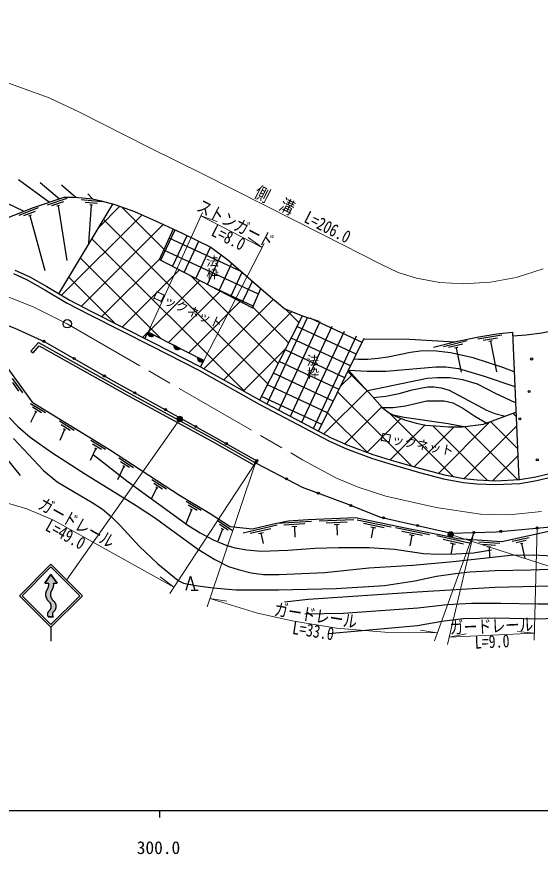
# Model space of a CAD drawing. Units: millimetres at full size, sheet at 1:1000; details may follow other scales. Extents: x 40000 to 680000, y 20000 to 380000.
# Drawn here: x 347526 to 422576, y 198715 to 318754 of the extents above; entities that cross this region are included whole.
import ezdxf
from ezdxf.enums import TextEntityAlignment as Align

# ---------------------------------------------------------------- set-up
doc = ezdxf.new("R2010")
doc.units = ezdxf.units.MM
doc.header["$LTSCALE"] = 1000
doc.linetypes.add('CHAIN', pattern=[18.5, 12, -1.5, 3.5, -1.5])
for name, color, linetype, lineweight in [('M-BGD', 7, 'Continuous', 25), ('M-BMK', 2, 'CHAIN', 13), ('M-BMK-SRVR', 3, 'Continuous', 25), ('M-STR-HTXT', 7, 'Continuous', 13), ('M-STR-STRC', 7, 'Continuous', 25), ('M-TTL-BAND', 7, 'Continuous', 25)]:
    doc.layers.add(name, color=color, linetype=linetype, lineweight=lineweight)
doc.styles.add('@ＭＳ ゴシック', font='')
doc.styles.add('ＭＳ ゴシック', font='')
doc.styles.get('@ＭＳ ゴシック').set_extended_font_data('@MS Gothic')
doc.styles.get('ＭＳ ゴシック').set_extended_font_data('MS Gothic')

msp = doc.modelspace()

# ---------------------------------------------------------------- hatches: boundary and pattern name
at = {"layer": 'M-BGD'}
for points in [[(367239, 273113, -0.82183), (366354, 273559)], [(351266, 272294, -1), (351539, 272169, -1)], [(370934, 271227, -0.82183), (370052, 271678)], [(355617, 269834, -1), (355878, 269685, -1)], [(374358, 269476, -0.82183), (373476, 269927)], [(359955, 267347, -1), (360215, 267198, -1)], [(364327, 264922, -1), (364590, 264777, -1)], [(368710, 262516, -1), (368973, 262371, -1)], [(373081, 260088, -1), (373343, 259942, -1)], [(377447, 257651, -1), (377708, 257504, -1)], [(381641, 254909, -1), (381903, 254762, -1)], [(381806, 255202, -1), (382067, 255054, -1)], [(386066, 252581, -1), (386332, 252442, -1)], [(390612, 250521, -0.41421), (390805, 250608, -0.41421), (390893, 250415, -1)], [(395287, 248748, -1), (395567, 248639, -1)], [(399957, 246971, -1), (400250, 246905, -1)], [(404834, 245866, -1), (405126, 245800, -1)], [(412915, 244831, -1), (413214, 244841, -1)], [(416766, 244997, -1), (417066, 245006, -1)], [(421987, 245475, -1), (422286, 245484, -1)], [(409707, 244725, -1), (410006, 244735, -1)]]:
    msp.add_hatch(color=256, dxfattribs=at).paths.add_polyline_path(points)
at = {"layer": 'M-STR-HTXT'}
for points in [[(370572, 260881, -1), (371247, 261311, -0.41421), (371124, 260758, -0.41421)], [(409394, 244335, -1), (410069, 244765, -0.41421), (409946, 244213, -0.41421)]]:
    msp.add_hatch(color=256, dxfattribs=at).paths.add_polyline_path(points)
at = {"layer": 'M-STR-STRC'}
msp.add_hatch(color=256, dxfattribs=at).paths.add_polyline_path([(352403, 235925), (352403, 235976), (352405, 236028), (352409, 236079), (352415, 236130), (352423, 236180), (352433, 236231), (352445, 236280), (352459, 236330), (352474, 236379), (352492, 236427), (352512, 236474), (352533, 236521), (352556, 236566), (352581, 236611), (352608, 236655), (352619, 236671), (352644, 236711), (352669, 236751), (352691, 236792), (352712, 236834), (352731, 236877), (352749, 236920), (352765, 236964), (352779, 237009), (352791, 237054), (352802, 237100), (352811, 237146), (352818, 237192), (352823, 237239), (352826, 237286), (352827, 237332), (352827, 237379), (352825, 237426), (352821, 237473), (352815, 237519), (352807, 237566), (352806, 237571), (353306, 237571), (352431, 238821), (351556, 237571), (352056, 237571), (352064, 237525), (352070, 237478), (352074, 237432), (352077, 237385), (352077, 237338), (352076, 237291), (352073, 237244), (352068, 237198), (352061, 237151), (352053, 237105), (352043, 237059), (352030, 237014), (352016, 236969), (352001, 236925), (351983, 236882), (351964, 236839), (351944, 236797), (351921, 236755), (351897, 236715), (351872, 236676), (351869, 236671), (351841, 236628), (351816, 236584), (351792, 236538), (351770, 236492), (351749, 236445), (351731, 236397), (351715, 236349), (351700, 236299), (351687, 236250), (351677, 236200), (351668, 236149), (351661, 236098), (351657, 236047), (351654, 235996), (351653, 235945), (351655, 235893), (351658, 235842), (351663, 235791), (351671, 235741), (351680, 235690), (351691, 235640), (351704, 235591), (351720, 235542), (351737, 235493), (351756, 235446), (351777, 235399), (351799, 235353), (351824, 235308), (351850, 235264), (351878, 235221), (351907, 235179), (351939, 235138), (351971, 235099), (352006, 235061), (352041, 235024), (352056, 235010), (352086, 234986), (352114, 234961), (352142, 234935), (352168, 234908), (352194, 234880), (352218, 234852), (352241, 234822), (352263, 234791), (352284, 234759), (352303, 234727), (352321, 234694), (352338, 234660), (352354, 234626), (352368, 234591), (352381, 234555), (352392, 234519), (352402, 234483), (352411, 234446), (352418, 234409), (352423, 234371), (352427, 234334), (352430, 234296), (352431, 234258), (352431, 234221), (352429, 234183), (352426, 234145), (352421, 234108), (352415, 234070), (352407, 234033), (352398, 233997), (352387, 233961), (352375, 233925), (352362, 233889), (352347, 233855), (352331, 233820), (352314, 233787), (352295, 233754), (352275, 233722), (352254, 233691), (352231, 233660), (352208, 233631), (352183, 233602), (352157, 233575), (352130, 233548), (352102, 233523), (352073, 233499), (352056, 233485), (352042, 233464), (352028, 233443), (352015, 233421), (352003, 233398), (351992, 233375), (351982, 233352), (351972, 233328), (351964, 233304), (351957, 233280), (351950, 233255), (351945, 233230), (351940, 233205), (351937, 233180), (351934, 233154), (351933, 233129), (351932, 233103), (351933, 233078), (351935, 233052), (351937, 233027), (351941, 233002), (351945, 232977), (351951, 232952), (351957, 232927), (351964, 232903), (351973, 232879), (351982, 232855), (351992, 232832), (352003, 232809), (352016, 232786), (352028, 232764), (352042, 232743), (352056, 232723), (352806, 232723), (352785, 232752), (352760, 232794), (352738, 232837), (352719, 232882), (352704, 232928), (352693, 232975), (352685, 233023), (352682, 233072), (352682, 233120), (352686, 233169), (352694, 233217), (352705, 233264), (352720, 233310), (352739, 233355), (352761, 233398), (352786, 233439), (352806, 233467), (352836, 233491), (352865, 233517), (352893, 233544), (352920, 233571), (352945, 233600), (352970, 233630), (352993, 233661), (353015, 233692), (353036, 233725), (353055, 233758), (353074, 233792), (353091, 233826), (353106, 233862), (353120, 233898), (353133, 233934), (353144, 233971), (353154, 234008), (353162, 234046), (353169, 234084), (353174, 234122), (353178, 234160), (353180, 234199), (353181, 234237), (353180, 234276), (353178, 234314), (353174, 234353), (353169, 234391), (353163, 234429), (353154, 234466), (353145, 234504), (353133, 234540), (353121, 234577), (353107, 234613), (353092, 234648), (353075, 234683), (353057, 234717), (353037, 234750), (353016, 234783), (352994, 234814), (352971, 234845), (352947, 234875), (352921, 234904), (352895, 234931), (352867, 234958), (352838, 234984), (352808, 235008), (352805, 235011), (352769, 235047), (352734, 235084), (352701, 235123), (352669, 235163), (352639, 235205), (352610, 235247), (352583, 235291), (352558, 235336), (352535, 235381), (352513, 235428), (352494, 235475), (352476, 235523), (352460, 235572), (352446, 235621), (352434, 235671), (352424, 235721), (352416, 235772), (352410, 235823), (352406, 235874)])

# ---------------------------------------------------------------- linework, layer by layer
at = {"layer": 'M-BGD'}
for p, q in [((347795, 295435), (352242, 292188)), ((350870, 294993), (353639, 292655)), ((353926, 294675), (355977, 292872)), ((357704, 293388), (358409, 292642)), ((346072, 292086), (348526, 290869)), ((354709, 292697), (351864, 291745)), ((354235, 292222), (352528, 291651)), ((353676, 291718), (353278, 291585)), ((353578, 279061), (361282, 291914)), ((359744, 292220), (356757, 292498)), ((359119, 291977), (357327, 292144)), ((358195, 291762), (357825, 286308)), ((358404, 291742), (357986, 291781)), ((350599, 291353), (347803, 290265)), ((350148, 290856), (348471, 290203)), ((353477, 291652), (354715, 283803)), ((359274, 288563), (362292, 291581)), ((368662, 285412), (362604, 291470)), ((349614, 290326), (349223, 290174)), ((349418, 290250), (351561, 282366)), ((353962, 278831), (365484, 290354)), ((383538, 266117), (359955, 289700)), ((356816, 277266), (368539, 288990)), ((368000, 283950), (369987, 288334)), ((368205, 283843), (370245, 288217)), ((380167, 265068), (358299, 286936)), ((379795, 282180), (369395, 287029)), ((369870, 282977), (371941, 287417)), ((371535, 282110), (373619, 286579)), ((373199, 281243), (375297, 285741)), ((382163, 279007), (368621, 285321)), ((374864, 280377), (376841, 284617)), ((368182, 272633), (356643, 284173)), ((359741, 275772), (368067, 284098)), ((376529, 279510), (378356, 283428)), ((362680, 274291), (370853, 282465)), ((378194, 278643), (379829, 282150)), ((361520, 274876), (354986, 281410)), ((366363, 273555), (373760, 280952)), ((385019, 269055), (372430, 281644)), ((381420, 277284), (375515, 280038)), ((379858, 277777), (381302, 280873)), ((369293, 272066), (376666, 279439)), ((372217, 270571), (379572, 277926)), ((374382, 268316), (384333, 278267)), ((377212, 266727), (386975, 276489)), ((386500, 271993), (381356, 277137)), ((387981, 274932), (386065, 276848)), ((382382, 263824), (388470, 275901)), ((383434, 263263), (389216, 275661)), ((385094, 262386), (391009, 275070)), ((397037, 272071), (389614, 275532)), ((386754, 261509), (392757, 274382)), ((396209, 270388), (387693, 274359)), ((388414, 260633), (394505, 273693)), ((365618, 272811), (366341, 273534)), ((366354, 273559), (365904, 272666)), ((367239, 273113), (366354, 273559)), ((395382, 268705), (386848, 272684)), ((390075, 259756), (396253, 273005)), ((390795, 259375), (397345, 272698)), ((417085, 273119), (413632, 272547)), ((416444, 272708), (414372, 272365)), ((418604, 273563), (419493, 252406)), ((370934, 271227), (370052, 271678)), ((412078, 272307), (408683, 271459)), ((411472, 271846), (409435, 271337)), ((410764, 271360), (410288, 271241)), ((410526, 271301), (411218, 267797)), ((415699, 272281), (415215, 272201)), ((415457, 272241), (416284, 267872)), ((349568, 270829), (349868, 270564)), ((380043, 265138), (386095, 271190)), ((394555, 267022), (386004, 271009)), ((374358, 269476), (373476, 269927)), ((374358, 269476), (373868, 268604)), ((393727, 265339), (385160, 269334)), ((397583, 265330), (394995, 267918)), ((348375, 264872), (346902, 266892)), ((392900, 263656), (384315, 267659)), ((393945, 265782), (395646, 267483)), ((347838, 265099), (346954, 266311)), ((392072, 261973), (383471, 265984)), ((391245, 260290), (382627, 264309)), ((391556, 258974), (397740, 265158)), ((404162, 254331), (393538, 264955)), ((351645, 261990), (349514, 263296)), ((350266, 262132), (349516, 260603)), ((351062, 261996), (349784, 262779)), ((350415, 262040), (350117, 262223)), ((397748, 256326), (392082, 261992)), ((394552, 257550), (399846, 262844)), ((410068, 252845), (400934, 261978)), ((419112, 261479), (418658, 261932)), ((355765, 259466), (353633, 260772)), ((397748, 256326), (402620, 261198)), ((407980, 253300), (415371, 260692)), ((419305, 256866), (415450, 260721)), ((354385, 259607), (353688, 258011)), ((355182, 259471), (353903, 260255)), ((354535, 259516), (354236, 259699)), ((401069, 255228), (406082, 260242)), ((404496, 254236), (410255, 259995)), ((415032, 252300), (407195, 260137)), ((411649, 252550), (419171, 260072)), ((419352, 252399), (411724, 260027)), ((360262, 256709), (358131, 258016)), ((359679, 256715), (358400, 257499)), ((359032, 256759), (358734, 256942)), ((358883, 256851), (358050, 255134)), ((415785, 252267), (419349, 255830)), ((364263, 254118), (362168, 255483)), ((363680, 254140), (362423, 254958)), ((381931, 255118), (381576, 254486)), ((362888, 254298), (361948, 252362)), ((363034, 254202), (362741, 254393)), ((369002, 251031), (366907, 252395)), ((367627, 251210), (366797, 249677)), ((368419, 251052), (367162, 251871)), ((367774, 251115), (367480, 251306)), ((373973, 247976), (371825, 249255)), ((373390, 247974), (372102, 248741)), ((372592, 248100), (371771, 246055)), ((372743, 248010), (372442, 248189)), ((378420, 245127), (376330, 246498)), ((389791, 246408), (384799, 246121)), ((395870, 246656), (390875, 246446)), ((394884, 246314), (391886, 246188)), ((401215, 245614), (396316, 246613)), ((400176, 245520), (397236, 246119)), ((377046, 245311), (376359, 243581)), ((377838, 245150), (376583, 245973)), ((377192, 245215), (376900, 245407)), ((384840, 245861), (379965, 244748)), ((383932, 245346), (381007, 244678)), ((388810, 246051), (385815, 245879)), ((387679, 245685), (386980, 245645)), ((387329, 245665), (387415, 244168)), ((393747, 245966), (393048, 245937)), ((393398, 245951), (393461, 244453)), ((398989, 245456), (398303, 245596)), ((398646, 245526), (398346, 244056)), ((406721, 244508), (401817, 245485)), ((405681, 244409), (402739, 244996)), ((382877, 244798), (382195, 244642)), ((382536, 244720), (382870, 243258)), ((404495, 244340), (403809, 244477)), ((404152, 244408), (403859, 242937)), ((412635, 243254), (407753, 244335)), ((411594, 243178), (408665, 243826)), ((420992, 244090), (418551, 243550)), ((420569, 243690), (419104, 243365)), ((410406, 243133), (409723, 243284)), ((410064, 243209), (409740, 241744)), ((416775, 243245), (413783, 243462)), ((416155, 242989), (414360, 243119)), ((415445, 242740), (415026, 242770)), ((415236, 242755), (415289, 241263)), ((420072, 243272), (419731, 243197)), ((419901, 243235), (420368, 241127)), ((372538, 236558), (373538, 236558))]:
    msp.add_line(p, q, dxfattribs=at)
for points in [[(418627, 273016), (420561, 273147), (422805, 273439), (425498, 274014), (427478, 274621), (428908, 275298), (430032, 276067), (431321, 277322), (438572, 285498), (445345, 293744), (449196, 298143), (453866, 303121), (456796, 305860), (459926, 308643), (463512, 311263), (467879, 314120), (471650, 315882), (474417, 316898), (478121, 317909), (482265, 318754)], [(339058, 286448), (342585, 288354), (346294, 290000), (349908, 291406), (354341, 292890), (355548, 292895), (356967, 292820), (358409, 292642), (359617, 292364), (361583, 291832), (364429, 290822), (367923, 289269), (371258, 287758), (375359, 285711), (377801, 283909), (383278, 279159), (385967, 276886), (388470, 275901), (390842, 275136)], [(368000, 283950), (381307, 277022), (382514, 279822)], [(347257, 282440), (349288, 281525), (351826, 280109), (355036, 278188), (358149, 276575), (367057, 272085), (373885, 268595), (382562, 263723), (392614, 258415), (395006, 257347), (398574, 256018), (401670, 255038), (405389, 253983), (408826, 253077), (411631, 252552), (413530, 252366), (416216, 252248), (419582, 252410), (421956, 252817), (423913, 253271)], [(347044, 281933), (349041, 281034), (351551, 279633), (354768, 277708), (357899, 276085), (366808, 271595), (373626, 268110), (382299, 263240), (392373, 257920), (394798, 256838), (398395, 255498), (401512, 254511), (405244, 253453), (408705, 252540), (411554, 252007), (413491, 251817), (416217, 251697), (419642, 251863), (422064, 252278), (424058, 252740)], [(339199, 276473), (341401, 276252), (342789, 275833), (347250, 274125), (351570, 272155), (360980, 266759), (369377, 262150), (376590, 258135), (381931, 255118)], [(339468, 276446), (342190, 273479), (344594, 270565), (349740, 263509), (360812, 256724), (370855, 250182), (375251, 247564), (378122, 245681), (381329, 245368), (384134, 246008), (386427, 246515), (389295, 246680), (396092, 246965), (403189, 245518), (409271, 244306), (410730, 243983), (417052, 243526), (424836, 245248), (427185, 244898), (430550, 244684), (439888, 247461)], [(366354, 273559), (367510, 272977), (374358, 269476)], [(397294, 272595), (403836, 272521), (410308, 272174)], [(407284, 271418), (410466, 272213), (413763, 272872), (416367, 273304), (418604, 273563)], [(332149, 271645), (334445, 269008), (336675, 266241), (338750, 263831), (342633, 259622), (348009, 252998)], [(349568, 270829), (350663, 272070), (363757, 264768), (375696, 258249), (381772, 254835)], [(349868, 270564), (350750, 271564), (363564, 264418), (375502, 257899), (381576, 254486)], [(418844, 267846), (417198, 268458), (412949, 269888), (409716, 270604), (407701, 270834), (406413, 270846), (405344, 270824), (403986, 270639), (400746, 269962), (399325, 269756), (397861, 269625), (396515, 269625), (395869, 269696)], [(395089, 268110), (397770, 267950), (400503, 267950), (407616, 268596), (409050, 268596), (410844, 268354), (414409, 267289), (418933, 265741)], [(395089, 268110), (396807, 266175), (398468, 264365), (399930, 262752), (400931, 261980), (401837, 261527), (403098, 260997), (404769, 260520), (406154, 260226), (408229, 260049), (409401, 259995), (411447, 259995), (414453, 260345), (419086, 262094)], [(419030, 263421), (416139, 264757), (413565, 266080), (411471, 266731), (409610, 267010), (407831, 267010), (406358, 266913), (397638, 265109)], [(398647, 264168), (400416, 264353), (402357, 264773), (404219, 265295), (405638, 265567), (406509, 265716), (407388, 265716), (408395, 265587), (409495, 265216), (412280, 263771), (414862, 262369), (416060, 261875), (417540, 261510)], [(399930, 262752), (401486, 262752), (403241, 262979), (406293, 263685), (408793, 263685), (410067, 263428), (411454, 262657), (413219, 261516), (414901, 260514)], [(401479, 261706), (403080, 261376), (409384, 260451), (411640, 260017)], [(346433, 261329), (347666, 260011), (349459, 258478), (352541, 256278), (357378, 253177), (364666, 248702), (367398, 246871), (369575, 245314), (373594, 242418), (375939, 240975), (377884, 239974), (379252, 239515), (381136, 239041), (382878, 238828), (385154, 238828), (391675, 239122), (398005, 239789), (404317, 240148), (410070, 240687), (418330, 241568), (421602, 241625), (425327, 241417)], [(347073, 258296), (351370, 253705), (353340, 252073), (355655, 250701), (358353, 249120), (359810, 248167), (361113, 247083), (362343, 245822), (365144, 242839), (367772, 240362), (370650, 237962), (371418, 237589), (373140, 237220), (375691, 236920), (378918, 236627), (385028, 236627), (393338, 236798), (400249, 237257), (404608, 237892), (407708, 238557), (410407, 238963), (412502, 239209), (416125, 239381), (421207, 239480), (427717, 239718)], [(358467, 255992), (363496, 252078), (367498, 249178), (372062, 245881), (373800, 244760), (375701, 243770), (377644, 242982), (378820, 242653), (380496, 242339), (382580, 242179), (386411, 242285), (390286, 242566), (393648, 242694), (398044, 242694), (401671, 242422), (405850, 241844), (407880, 241710), (410474, 241780), (412997, 241939), (415577, 242344)], [(381772, 254835), (381939, 254741), (388428, 251345), (394730, 248967), (399652, 247040), (409850, 244730), (413064, 244836)], [(392197, 230341), (404999, 231490), (408478, 232145), (411529, 232484), (416138, 232619), (422280, 232469), (425832, 232608), (429114, 232894), (432203, 233496), (435830, 234626), (444152, 237790), (452842, 240880), (457580, 243155), (462634, 245897), (470741, 251032), (473513, 253386)], [(413064, 244836), (416279, 244943), (424623, 245707)], [(371838, 236558), (372438, 238558), (373038, 236558)], [(385913, 234904), (389317, 235298), (404913, 236341), (416054, 237011), (428050, 237273)], [(388844, 233165), (394344, 233283), (405023, 234021), (409249, 234499), (412720, 234722), (416943, 234722), (422227, 234594), (424307, 234603)]]:
    msp.add_lwpolyline(points, dxfattribs=at)
for centre in [(351402, 272232), (355747, 269760), (421335, 269701), (360085, 267272), (364459, 264850), (420974, 265029), (368842, 262444), (419652, 261119), (373212, 260015), (377578, 257577), (381772, 254835), (381937, 255128), (422150, 255256), (386199, 252511), (390752, 250468), (395427, 248694), (400104, 246938), (404980, 245833), (409856, 244730), (413064, 244836), (416916, 245001), (422136, 245479)]:
    msp.add_circle(centre, 150, dxfattribs=at)
for centre, start, end in [((366841, 273424), 164.42368, 322.08187), ((370537, 271539), 164.09548, 321.75367), ((373961, 269789), 164.09548, 321.75367)]:
    msp.add_arc(centre, 505, start, end, dxfattribs=at)
at = {"layer": 'M-BMK'}
msp.add_lwpolyline([(344550, 279312), (349961, 277115), (354771, 274745), (388476, 255261), (393352, 252611), (396456, 251336), (400436, 250042), (407638, 248420), (413990, 247443), (418140, 247375), (422761, 247858)], dxfattribs=at)
at = {"layer": 'M-BMK-SRVR'}
msp.add_circle((354771, 274745), 600, dxfattribs=at)
at = {"layer": 'M-STR-HTXT'}
for p, q in [((366354, 273559), (374158, 290684)), ((373937, 290198), (382695, 285696)), ((373937, 290198), (376255, 289390)), ((380689, 287111), (382695, 285696)), ((374358, 269476), (382990, 286269)), ((370909, 261096), (354682, 238022)), ((369458, 236109), (381772, 254835)), ((381772, 254835), (374810, 234198)), ((421725, 229393), (422136, 245479)), ((407406, 229314), (413064, 244836)), ((409271, 228789), (413064, 244836)), ((409731, 244550), (445087, 233171)), ((368086, 238480), (370045, 237000)), ((375196, 235356), (377622, 234977)), ((405394, 230821), (407820, 230449)), ((419307, 230620), (421750, 230384)), ((409522, 229853), (421750, 230384)), ((409522, 229853), (411936, 230300))]:
    msp.add_line(p, q, dxfattribs=at)
for points in [[(316454, 309743), (319624, 310672), (322348, 311226), (325630, 311473), (329132, 311628), (335069, 311335), (338986, 310878), (342416, 310192), (346494, 309168), (352192, 307131), (356538, 305091), (366488, 300012), (374343, 296138), (391441, 287486), (399723, 283294), (402222, 282093), (404856, 281298), (408169, 280663), (411536, 280476), (415436, 280732), (419110, 281384), (422979, 282631)], [(335617, 250818), (340755, 250240), (344376, 249584), (348967, 248246), (352790, 246584), (370045, 237000)], [(375196, 235356), (382063, 233274), (387007, 232151), (393359, 231142), (400275, 230545), (407820, 230449)]]:
    msp.add_lwpolyline(points, dxfattribs=at)
for centre in [(370909, 261096), (409731, 244550)]:
    msp.add_circle(centre, 400, dxfattribs=at)
at = {"layer": 'M-STR-STRC'}
for p, q in [((347932, 235772), (352432, 240272)), ((356932, 235772), (352432, 240272)), ((348285, 235772), (352432, 239919)), ((356579, 235772), (352432, 239919)), ((351556, 237571), (352431, 238821)), ((352431, 238821), (353306, 237571)), ((351556, 237571), (352056, 237571)), ((352806, 237571), (353306, 237571)), ((347932, 235772), (352432, 231272)), ((348285, 235772), (352432, 231625)), ((352432, 231272), (356932, 235772)), ((352432, 231625), (356579, 235772)), ((352806, 232723), (352056, 232723)), ((352432, 231272), (352432, 229272))]:
    msp.add_line(p, q, dxfattribs=at)
msp.add_lwpolyline([(352431, 238821), (351556, 237571), (352056, 237571), (352064, 237525), (352070, 237478), (352074, 237432), (352077, 237385), (352077, 237338), (352076, 237291), (352073, 237244), (352068, 237198), (352061, 237151), (352053, 237105), (352043, 237059), (352030, 237014), (352016, 236969), (352001, 236925), (351983, 236882), (351964, 236839), (351944, 236797), (351921, 236755), (351897, 236715), (351872, 236676), (351869, 236671), (351841, 236628), (351816, 236584), (351792, 236538), (351770, 236492), (351749, 236445), (351731, 236397), (351715, 236349), (351700, 236299), (351687, 236250), (351677, 236200), (351668, 236149), (351661, 236098), (351657, 236047), (351654, 235996), (351653, 235945), (351655, 235893), (351658, 235842), (351663, 235791), (351671, 235741), (351680, 235690), (351691, 235640), (351704, 235591), (351720, 235542), (351737, 235493), (351756, 235446), (351777, 235399), (351799, 235353), (351824, 235308), (351850, 235264), (351878, 235221), (351907, 235179), (351939, 235138), (351971, 235099), (352006, 235061), (352041, 235024), (352056, 235010), (352086, 234986), (352114, 234961), (352142, 234935), (352168, 234908), (352194, 234880), (352218, 234852), (352241, 234822), (352263, 234791), (352284, 234759), (352303, 234727), (352321, 234694), (352338, 234660), (352354, 234626), (352368, 234591), (352381, 234555), (352392, 234519), (352402, 234483), (352411, 234446), (352418, 234409), (352423, 234371), (352427, 234334), (352430, 234296), (352431, 234258), (352431, 234221), (352429, 234183), (352426, 234145), (352421, 234108), (352415, 234070), (352407, 234033), (352398, 233997), (352387, 233961), (352375, 233925), (352362, 233889), (352347, 233855), (352331, 233820), (352314, 233787), (352295, 233754), (352275, 233722), (352254, 233691), (352231, 233660), (352208, 233631), (352183, 233602), (352157, 233575), (352130, 233548), (352102, 233523), (352073, 233499), (352056, 233485), (352042, 233464), (352028, 233443), (352015, 233421), (352003, 233398), (351992, 233375), (351982, 233352), (351972, 233328), (351964, 233304), (351957, 233280), (351950, 233255), (351945, 233230), (351940, 233205), (351937, 233180), (351934, 233154), (351933, 233129), (351932, 233103), (351933, 233078), (351935, 233052), (351937, 233027), (351941, 233002), (351945, 232977), (351951, 232952), (351957, 232927), (351964, 232903), (351973, 232879), (351982, 232855), (351992, 232832), (352003, 232809), (352016, 232786), (352028, 232764), (352042, 232743), (352056, 232723), (352806, 232723), (352792, 232743), (352778, 232763), (352766, 232783), (352754, 232805), (352743, 232826), (352733, 232848), (352724, 232871), (352715, 232894), (352708, 232917), (352701, 232940), (352696, 232964), (352691, 232987), (352687, 233011), (352685, 233035), (352683, 233060), (352682, 233084), (352682, 233108), (352683, 233132), (352685, 233157), (352688, 233181), (352692, 233205), (352696, 233228), (352702, 233252), (352709, 233275), (352716, 233298), (352725, 233321), (352734, 233344), (352744, 233366), (352755, 233387), (352767, 233408), (352780, 233429), (352793, 233449), (352806, 233467), (352836, 233491), (352865, 233517), (352893, 233544), (352920, 233571), (352945, 233600), (352970, 233630), (352993, 233661), (353015, 233692), (353036, 233725), (353055, 233758), (353074, 233792), (353091, 233826), (353106, 233862), (353120, 233898), (353133, 233934), (353144, 233971), (353154, 234008), (353162, 234046), (353169, 234084), (353174, 234122), (353178, 234160), (353180, 234199), (353181, 234237), (353180, 234276), (353178, 234314), (353174, 234353), (353169, 234391), (353163, 234429), (353154, 234466), (353145, 234504), (353133, 234540), (353121, 234577), (353107, 234613), (353092, 234648), (353075, 234683), (353057, 234717), (353037, 234750), (353016, 234783), (352994, 234814), (352971, 234845), (352947, 234875), (352921, 234904), (352895, 234931), (352867, 234958), (352838, 234984), (352808, 235008), (352805, 235011), (352769, 235047), (352734, 235084), (352701, 235123), (352669, 235163), (352639, 235205), (352610, 235247), (352583, 235291), (352558, 235336), (352535, 235381), (352513, 235428), (352494, 235475), (352476, 235523), (352460, 235572), (352446, 235621), (352434, 235671), (352424, 235721), (352416, 235772), (352410, 235823), (352406, 235874), (352403, 235925), (352403, 235976), (352405, 236028), (352409, 236079), (352415, 236130), (352423, 236180), (352433, 236231), (352445, 236280), (352459, 236330), (352474, 236379), (352492, 236427), (352512, 236474), (352533, 236521), (352556, 236566), (352581, 236611), (352608, 236655), (352619, 236671), (352644, 236711), (352669, 236751), (352691, 236792), (352712, 236834), (352731, 236877), (352749, 236920), (352765, 236964), (352779, 237009), (352791, 237054), (352802, 237100), (352811, 237146), (352818, 237192), (352823, 237239), (352826, 237286), (352827, 237332), (352827, 237379), (352825, 237426), (352821, 237473), (352815, 237519), (352807, 237566), (352806, 237571), (353306, 237571)], close=True, dxfattribs=at)
at = {"layer": 'M-TTL-BAND'}
for p, q in [((40000, 205000), (579000, 205000)), ((368000, 205000), (368000, 204000))]:
    msp.add_line(p, q, dxfattribs=at)

# ---------------------------------------------------------------- texts
at = {"layer": 'M-BGD'}
for s, rotation, style, p in [('法枠', 270, '@ＭＳ ゴシック', (375566, 282835)), ('ロックネット', 335.89, 'ＭＳ ゴシック', (372031, 276812)), ('法枠', 270, '@ＭＳ ゴシック', (389956, 268598)), ('ロックネット', 348.695, 'ＭＳ ゴシック', (404873, 257542))]:
    msp.add_text(s, height=1320, rotation=rotation, dxfattribs=dict(at, style=style)).set_placement(p, align=Align.MIDDLE_CENTER)
at = {"layer": 'M-STR-HTXT', "style": 'ＭＳ ゴシック', "width": 0.8}
for s, rotation, p in [('側\u3000溝\u3000L=206.0', 333.16, (387871, 289119)), ('ストンガード', 332.796, (378245, 287809)), ('ガードレール', 330.954, (355417, 244947)), ('ガードレール', 350.969, (390159, 231493)), ('ガードレール', 2.486, (415643, 229963))]:
    msp.add_text(s, height=1833, rotation=rotation, dxfattribs=at).set_placement(p, align=Align.BOTTOM_CENTER)
for s, rotation, p in [('L=8.0', 332.796, (378316, 287947)), ('L=49.0', 330.954, (354986, 245364)), ('L=33.0', 350.969, (390183, 231647)), ('L=9.0', 2.486, (415636, 230118))]:
    msp.add_text(s, height=1833, rotation=rotation, dxfattribs=at).set_placement(p, align=Align.TOP_CENTER)
at = {"layer": 'M-TTL-BAND', "style": 'ＭＳ ゴシック'}
msp.add_text('300.0', height=1833, dxfattribs=at).set_placement((367844, 198195), align=Align.BOTTOM_CENTER)

doc.saveas('drawing.dxf')
